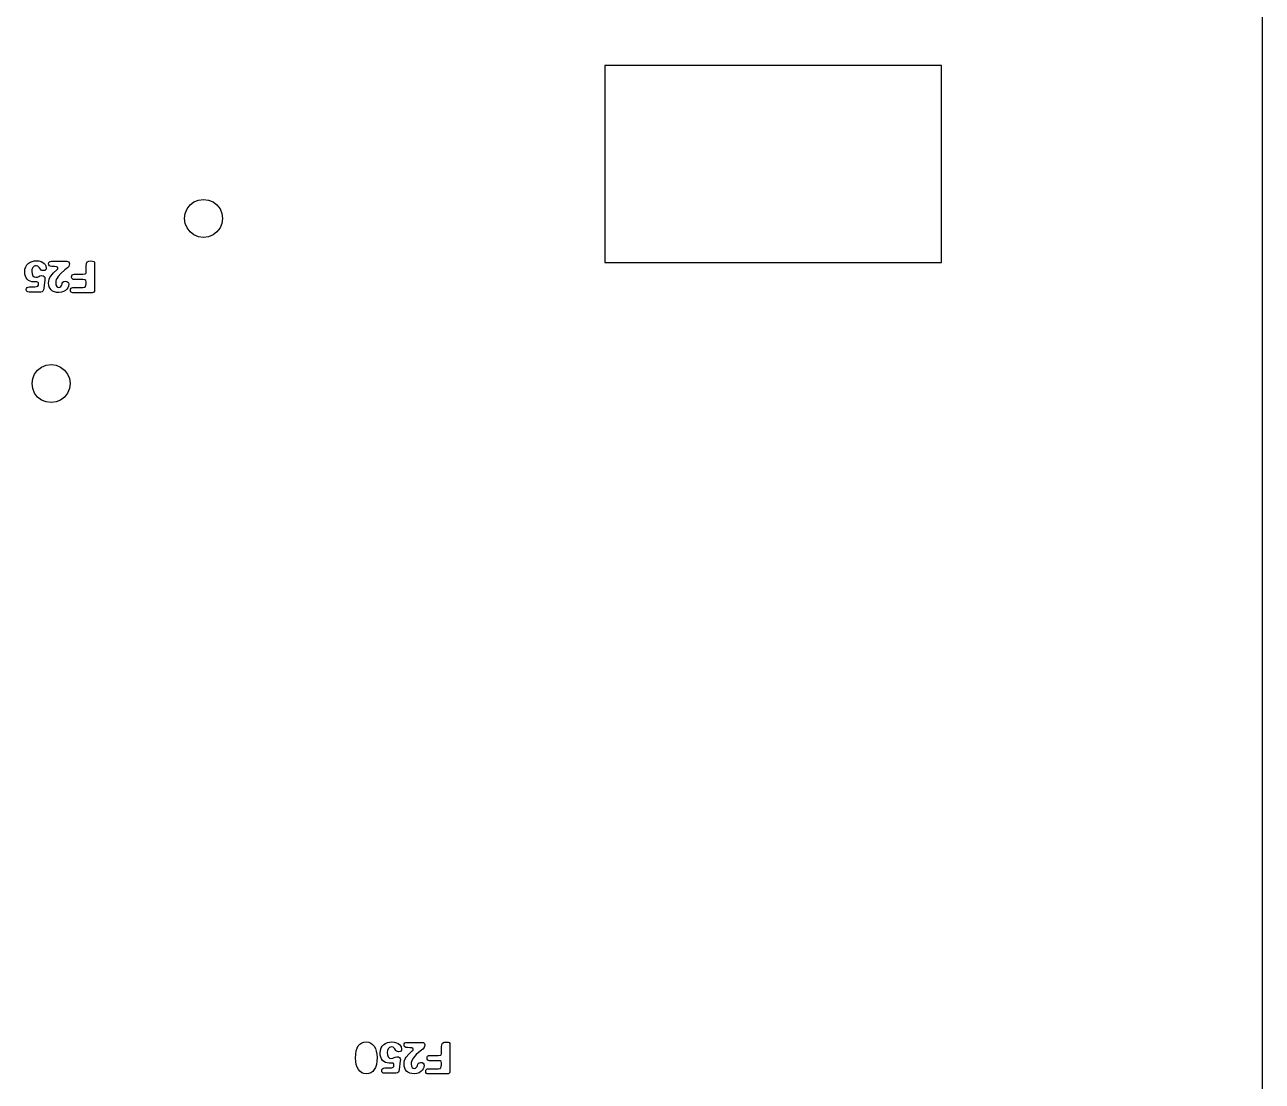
# Model space of a CAD drawing. Header units: metres. Extents: x 2364 to 2718, y 474 to 796.
# Drawn here: x 2620.6 to 2718.1, y 557.6 to 640.7 of the extents above; entities that cross this region are included whole.
import ezdxf

# ---------------------------------------------------------------- set-up
doc = ezdxf.new("R2010")
doc.units = ezdxf.units.M

msp = doc.modelspace()

# ---------------------------------------------------------------- linework, layer by layer
at = {"layer": 'COMPONENT2'}
for p, q in [((2646.745, 559.945, 0.01), (2646.812, 560.164, 0.01)), ((2646.812, 560.164, 0.01), (2646.905, 560.34, 0.01)), ((2646.905, 560.34, 0.01), (2647.024, 560.476, 0.01)), ((2647.024, 560.476, 0.01), (2647.171, 560.572, 0.01)), ((2647.171, 560.572, 0.01), (2647.343, 560.63, 0.01)), ((2647.343, 560.63, 0.01), (2647.543, 560.65, 0.01)), ((2647.543, 560.65, 0.01), (2647.722, 560.628, 0.01)), ((2647.722, 560.628, 0.01), (2647.885, 560.564, 0.01)), ((2647.885, 560.564, 0.01), (2648.03, 560.46, 0.01)), ((2648.03, 560.46, 0.01), (2648.151, 560.32, 0.01)), ((2648.151, 560.32, 0.01), (2648.249, 560.146, 0.01)), ((2648.249, 560.146, 0.01), (2648.323, 559.937, 0.01)), ((2648.643, 559.992, 0.01), (2648.701, 560.176, 0.01)), ((2648.701, 560.176, 0.01), (2648.791, 560.327, 0.01)), ((2648.791, 560.327, 0.01), (2648.905, 560.448, 0.01)), ((2648.905, 560.448, 0.01), (2649.041, 560.54, 0.01)), ((2649.041, 560.54, 0.01), (2649.196, 560.604, 0.01)), ((2649.196, 560.604, 0.01), (2649.363, 560.641, 0.01)), ((2649.366, 560.218, 0.01), (2649.258, 560.112, 0.01)), ((2649.363, 560.641, 0.01), (2649.533, 560.653, 0.01)), ((2649.436, 560.248, 0.01), (2649.366, 560.218, 0.01)), ((2649.518, 560.258, 0.01), (2649.436, 560.248, 0.01)), ((2649.645, 560.232, 0.01), (2649.518, 560.258, 0.01)), ((2649.533, 560.653, 0.01), (2649.738, 560.638, 0.01)), ((2649.715, 560.186, 0.01), (2649.645, 560.232, 0.01)), ((2649.782, 560.097, 0.01), (2649.715, 560.186, 0.01)), ((2649.738, 560.638, 0.01), (2649.905, 560.593, 0.01)), ((2649.905, 560.593, 0.01), (2650.039, 560.526, 0.01)), ((2650.039, 560.526, 0.01), (2650.143, 560.445, 0.01)), ((2650.143, 560.445, 0.01), (2650.22, 560.354, 0.01)), ((2650.22, 560.354, 0.01), (2650.272, 560.258, 0.01)), ((2650.272, 560.258, 0.01), (2650.31, 560.082, 0.01)), ((2650.505, 560.405, 0.01), (2650.521, 560.505, 0.01)), ((2650.52, 560.327, 0.01), (2650.505, 560.405, 0.01)), ((2650.562, 560.261, 0.01), (2650.52, 560.327, 0.01)), ((2650.521, 560.505, 0.01), (2650.566, 560.57, 0.01)), ((2650.642, 560.216, 0.01), (2650.562, 560.261, 0.01)), ((2650.566, 560.57, 0.01), (2650.636, 560.606, 0.01)), ((2650.636, 560.606, 0.01), (2650.725, 560.618, 0.01)), ((2650.769, 560.201, 0.01), (2650.642, 560.216, 0.01)), ((2650.725, 560.618, 0.01), (2651.941, 560.618, 0.01)), ((2650.972, 560.199, 0.01), (2650.769, 560.201, 0.01)), ((2651.115, 560.186, 0.01), (2650.972, 560.199, 0.01)), ((2651.201, 560.149, 0.01), (2651.115, 560.186, 0.01)), ((2651.23, 560.076, 0.01), (2651.201, 560.149, 0.01)), ((2651.941, 560.618, 0.01), (2652.026, 560.604, 0.01)), ((2652.086, 560.203, 0.01), (2651.98, 560.095, 0.01)), ((2652.026, 560.604, 0.01), (2652.088, 560.563, 0.01)), ((2652.13, 560.297, 0.01), (2652.086, 560.203, 0.01)), ((2652.088, 560.563, 0.01), (2652.126, 560.498, 0.01)), ((2652.126, 560.498, 0.01), (2652.139, 560.412, 0.01)), ((2652.139, 560.412, 0.01), (2652.13, 560.297, 0.01)), ((2653.456, 560.243, 0.01), (2653.478, 560.445, 0.01)), ((2653.467, 559.913, 0.01), (2653.456, 560.243, 0.01)), ((2653.478, 560.445, 0.01), (2653.546, 560.566, 0.01)), ((2653.546, 560.566, 0.01), (2653.663, 560.626, 0.01)), ((2653.663, 560.626, 0.01), (2653.833, 560.643, 0.01)), ((2653.833, 560.643, 0.01), (2653.97, 560.632, 0.01)), ((2653.97, 560.632, 0.01), (2654.057, 560.599, 0.01)), ((2654.057, 560.599, 0.01), (2654.104, 560.533, 0.01)), ((2654.104, 560.533, 0.01), (2654.119, 560.423, 0.01)), ((2654.119, 560.423, 0.01), (2654.119, 558.328, 0.01)), ((2646.692, 559.379, 0.01), (2646.706, 559.683, 0.01)), ((2646.707, 559.111, 0.01), (2646.692, 559.379, 0.01)), ((2646.706, 559.683, 0.01), (2646.745, 559.945, 0.01)), ((2648.323, 559.937, 0.01), (2648.37, 559.7, 0.01)), ((2648.37, 559.7, 0.01), (2648.386, 559.437, 0.01)), ((2648.386, 559.437, 0.01), (2648.372, 559.135, 0.01)), ((2648.624, 559.775, 0.01), (2648.643, 559.992, 0.01)), ((2648.637, 559.603, 0.01), (2648.624, 559.775, 0.01)), ((2648.677, 559.449, 0.01), (2648.637, 559.603, 0.01)), ((2648.741, 559.313, 0.01), (2648.677, 559.449, 0.01)), ((2648.824, 559.198, 0.01), (2648.741, 559.313, 0.01)), ((2648.927, 559.106, 0.01), (2648.824, 559.198, 0.01)), ((2649.194, 559.967, 0.01), (2649.174, 559.812, 0.01)), ((2649.174, 559.812, 0.01), (2649.197, 559.626, 0.01)), ((2649.258, 560.112, 0.01), (2649.194, 559.967, 0.01)), ((2649.197, 559.626, 0.01), (2649.266, 559.479, 0.01)), ((2649.266, 559.479, 0.01), (2649.367, 559.383, 0.01)), ((2649.367, 559.383, 0.01), (2649.489, 559.351, 0.01)), ((2649.489, 559.351, 0.01), (2649.628, 559.371, 0.01)), ((2649.628, 559.371, 0.01), (2649.722, 559.417, 0.01)), ((2649.722, 559.417, 0.01), (2649.81, 559.462, 0.01)), ((2649.857, 559.985, 0.01), (2649.782, 560.097, 0.01)), ((2649.81, 559.462, 0.01), (2649.929, 559.483, 0.01)), ((2649.918, 559.921, 0.01), (2649.857, 559.985, 0.01)), ((2649.984, 559.891, 0.01), (2649.918, 559.921, 0.01)), ((2649.929, 559.483, 0.01), (2650.068, 559.468, 0.01)), ((2650.076, 559.884, 0.01), (2649.984, 559.891, 0.01)), ((2650.068, 559.468, 0.01), (2650.154, 559.426, 0.01)), ((2650.201, 559.897, 0.01), (2650.076, 559.884, 0.01)), ((2650.207, 559.16, 0.01), (2650.134, 558.492, 0.01)), ((2650.154, 559.426, 0.01), (2650.2, 559.357, 0.01)), ((2650.2, 559.357, 0.01), (2650.215, 559.263, 0.01)), ((2650.27, 559.935, 0.01), (2650.201, 559.897, 0.01)), ((2650.215, 559.215, 0.01), (2650.207, 559.16, 0.01)), ((2650.215, 559.263, 0.01), (2650.215, 559.215, 0.01)), ((2650.3, 559.998, 0.01), (2650.27, 559.935, 0.01)), ((2650.31, 560.082, 0.01), (2650.3, 559.998, 0.01)), ((2650.516, 559.047, 0.01), (2650.548, 559.195, 0.01)), ((2650.548, 559.195, 0.01), (2650.6, 559.328, 0.01)), ((2650.6, 559.328, 0.01), (2650.672, 559.453, 0.01)), ((2650.672, 559.453, 0.01), (2650.877, 559.691, 0.01)), ((2650.877, 559.691, 0.01), (2651.157, 559.944, 0.01)), ((2651.107, 559.165, 0.01), (2651.073, 559.045, 0.01)), ((2651.164, 559.284, 0.01), (2651.107, 559.165, 0.01)), ((2651.157, 559.944, 0.01), (2651.216, 560.012, 0.01)), ((2651.243, 559.403, 0.01), (2651.164, 559.284, 0.01)), ((2651.216, 560.012, 0.01), (2651.23, 560.076, 0.01)), ((2651.468, 559.652, 0.01), (2651.243, 559.403, 0.01)), ((2651.78, 559.929, 0.01), (2651.468, 559.652, 0.01)), ((2651.98, 560.095, 0.01), (2651.78, 559.929, 0.01)), ((2652.316, 559.382, 0.01), (2652.328, 559.468, 0.01)), ((2652.33, 559.288, 0.01), (2652.316, 559.382, 0.01)), ((2652.328, 559.468, 0.01), (2652.364, 559.535, 0.01)), ((2652.373, 559.225, 0.01), (2652.33, 559.288, 0.01)), ((2652.364, 559.535, 0.01), (2652.423, 559.579, 0.01)), ((2652.435, 559.189, 0.01), (2652.373, 559.225, 0.01)), ((2652.423, 559.579, 0.01), (2652.507, 559.594, 0.01)), ((2652.507, 559.177, 0.01), (2652.435, 559.189, 0.01)), ((2652.507, 559.594, 0.01), (2653.196, 559.594, 0.01)), ((2653.196, 559.177, 0.01), (2652.507, 559.177, 0.01)), ((2653.196, 559.594, 0.01), (2653.392, 559.62, 0.01)), ((2653.346, 559.161, 0.01), (2653.196, 559.177, 0.01)), ((2653.421, 559.104, 0.01), (2653.346, 559.161, 0.01)), ((2653.392, 559.62, 0.01), (2653.438, 559.656, 0.01)), ((2653.438, 559.656, 0.01), (2653.463, 559.715, 0.01)), ((2653.463, 559.715, 0.01), (2653.467, 559.913, 0.01)), ((2646.751, 558.87, 0.01), (2646.707, 559.111, 0.01)), ((2646.822, 558.659, 0.01), (2646.751, 558.87, 0.01)), ((2646.918, 558.481, 0.01), (2646.822, 558.659, 0.01)), ((2647.038, 558.339, 0.01), (2646.918, 558.481, 0.01)), ((2647.182, 558.232, 0.01), (2647.038, 558.339, 0.01)), ((2647.347, 558.166, 0.01), (2647.182, 558.232, 0.01)), ((2647.895, 558.226, 0.01), (2647.725, 558.165, 0.01)), ((2648.041, 558.327, 0.01), (2647.895, 558.226, 0.01)), ((2648.164, 558.469, 0.01), (2648.041, 558.327, 0.01)), ((2648.261, 558.651, 0.01), (2648.164, 558.469, 0.01)), ((2648.33, 558.873, 0.01), (2648.261, 558.651, 0.01)), ((2648.372, 559.135, 0.01), (2648.33, 558.873, 0.01)), ((2648.749, 558.381, 0.01), (2648.766, 558.477, 0.01)), ((2648.763, 558.298, 0.01), (2648.749, 558.381, 0.01)), ((2648.804, 558.239, 0.01), (2648.763, 558.298, 0.01)), ((2648.766, 558.477, 0.01), (2648.817, 558.546, 0.01)), ((2648.873, 558.203, 0.01), (2648.804, 558.239, 0.01)), ((2648.817, 558.546, 0.01), (2648.898, 558.587, 0.01)), ((2648.969, 558.191, 0.01), (2648.873, 558.203, 0.01)), ((2648.898, 558.587, 0.01), (2649.005, 558.601, 0.01)), ((2649.051, 559.039, 0.01), (2648.927, 559.106, 0.01)), ((2649.878, 558.191, 0.01), (2648.969, 558.191, 0.01)), ((2649.005, 558.601, 0.01), (2649.416, 558.601, 0.01)), ((2649.191, 558.997, 0.01), (2649.051, 559.039, 0.01)), ((2649.343, 558.984, 0.01), (2649.191, 558.997, 0.01)), ((2649.441, 558.987, 0.01), (2649.343, 558.984, 0.01)), ((2649.416, 558.601, 0.01), (2649.547, 558.616, 0.01)), ((2649.57, 558.991, 0.01), (2649.441, 558.987, 0.01)), ((2649.547, 558.616, 0.01), (2649.641, 558.662, 0.01)), ((2649.641, 558.979, 0.01), (2649.57, 558.991, 0.01)), ((2649.685, 558.945, 0.01), (2649.641, 558.979, 0.01)), ((2649.641, 558.662, 0.01), (2649.698, 558.726, 0.01)), ((2649.709, 558.886, 0.01), (2649.685, 558.945, 0.01)), ((2649.698, 558.726, 0.01), (2649.716, 558.8, 0.01)), ((2649.716, 558.8, 0.01), (2649.709, 558.886, 0.01)), ((2649.988, 558.21, 0.01), (2649.878, 558.191, 0.01)), ((2650.061, 558.266, 0.01), (2649.988, 558.21, 0.01)), ((2650.107, 558.36, 0.01), (2650.061, 558.266, 0.01)), ((2650.134, 558.492, 0.01), (2650.107, 558.36, 0.01)), ((2650.505, 558.881, 0.01), (2650.516, 559.047, 0.01)), ((2650.518, 558.732, 0.01), (2650.505, 558.881, 0.01)), ((2650.557, 558.593, 0.01), (2650.518, 558.732, 0.01)), ((2650.62, 558.468, 0.01), (2650.557, 558.593, 0.01)), ((2650.707, 558.361, 0.01), (2650.62, 558.468, 0.01)), ((2650.818, 558.272, 0.01), (2650.707, 558.361, 0.01)), ((2650.954, 558.205, 0.01), (2650.818, 558.272, 0.01)), ((2651.114, 558.162, 0.01), (2650.954, 558.205, 0.01)), ((2651.073, 559.045, 0.01), (2651.062, 558.924, 0.01)), ((2651.062, 558.924, 0.01), (2651.084, 558.75, 0.01)), ((2651.084, 558.75, 0.01), (2651.143, 558.637, 0.01)), ((2651.143, 558.637, 0.01), (2651.223, 558.576, 0.01)), ((2651.223, 558.576, 0.01), (2651.311, 558.558, 0.01)), ((2651.311, 558.558, 0.01), (2651.399, 558.576, 0.01)), ((2651.399, 558.576, 0.01), (2651.472, 558.629, 0.01)), ((2651.472, 558.629, 0.01), (2651.527, 558.709, 0.01)), ((2651.685, 558.229, 0.01), (2651.511, 558.168, 0.01)), ((2651.527, 558.709, 0.01), (2651.56, 558.807, 0.01)), ((2651.56, 558.807, 0.01), (2651.582, 558.891, 0.01)), ((2651.582, 558.891, 0.01), (2651.623, 558.965, 0.01)), ((2651.623, 558.965, 0.01), (2651.691, 559.016, 0.01)), ((2651.823, 558.316, 0.01), (2651.685, 558.229, 0.01)), ((2651.691, 559.016, 0.01), (2651.795, 559.034, 0.01)), ((2651.795, 559.034, 0.01), (2651.926, 559.02, 0.01)), ((2651.931, 558.419, 0.01), (2651.823, 558.316, 0.01)), ((2651.926, 559.02, 0.01), (2652.02, 558.977, 0.01)), ((2652.008, 558.53, 0.01), (2651.931, 558.419, 0.01)), ((2652.059, 558.642, 0.01), (2652.008, 558.53, 0.01)), ((2652.02, 558.977, 0.01), (2652.077, 558.91, 0.01)), ((2652.096, 558.822, 0.01), (2652.059, 558.642, 0.01)), ((2652.077, 558.91, 0.01), (2652.096, 558.822, 0.01)), ((2652.221, 558.328, 0.01), (2652.233, 558.417, 0.01)), ((2652.235, 558.241, 0.01), (2652.221, 558.328, 0.01)), ((2652.233, 558.417, 0.01), (2652.269, 558.487, 0.01)), ((2652.278, 558.18, 0.01), (2652.235, 558.241, 0.01)), ((2652.269, 558.487, 0.01), (2652.328, 558.532, 0.01)), ((2652.328, 558.532, 0.01), (2652.411, 558.547, 0.01)), ((2652.411, 558.547, 0.01), (2653.196, 558.547, 0.01)), ((2653.196, 558.547, 0.01), (2653.335, 558.565, 0.01)), ((2653.335, 558.565, 0.01), (2653.41, 558.62, 0.01)), ((2653.41, 558.62, 0.01), (2653.441, 558.714, 0.01)), ((2653.447, 559.001, 0.01), (2653.421, 559.104, 0.01)), ((2653.441, 558.714, 0.01), (2653.449, 558.844, 0.01)), ((2653.449, 558.844, 0.01), (2653.447, 559.001, 0.01)), ((2654.066, 558.191, 0.01), (2654.007, 558.145, 0.01)), ((2654.106, 558.255, 0.01), (2654.066, 558.191, 0.01)), ((2654.119, 558.328, 0.01), (2654.106, 558.255, 0.01)), ((2647.532, 558.144, 0.01), (2647.347, 558.166, 0.01)), ((2647.725, 558.165, 0.01), (2647.532, 558.144, 0.01)), ((2651.297, 558.148, 0.01), (2651.114, 558.162, 0.01)), ((2651.511, 558.168, 0.01), (2651.297, 558.148, 0.01)), ((2652.34, 558.142, 0.01), (2652.278, 558.18, 0.01)), ((2652.411, 558.13, 0.01), (2652.34, 558.142, 0.01)), ((2653.936, 558.13, 0.01), (2652.411, 558.13, 0.01)), ((2654.007, 558.145, 0.01), (2653.936, 558.13, 0.01))]:
    msp.add_line(p, q, dxfattribs=at)
at = {"layer": 'COMPONENT4'}
for p, q in [((2620.669, 621.489, 0.005), (2620.726, 621.672, 0.005)), ((2620.726, 621.672, 0.005), (2620.816, 621.824, 0.005)), ((2620.816, 621.824, 0.005), (2620.93, 621.945, 0.005)), ((2620.93, 621.945, 0.005), (2621.066, 622.037, 0.005)), ((2621.066, 622.037, 0.005), (2621.221, 622.101, 0.005)), ((2621.284, 621.608, 0.005), (2621.219, 621.464, 0.005)), ((2621.221, 622.101, 0.005), (2621.388, 622.138, 0.005)), ((2621.392, 621.714, 0.005), (2621.284, 621.608, 0.005)), ((2621.388, 622.138, 0.005), (2621.558, 622.15, 0.005)), ((2621.462, 621.745, 0.005), (2621.392, 621.714, 0.005)), ((2621.544, 621.755, 0.005), (2621.462, 621.745, 0.005)), ((2621.67, 621.729, 0.005), (2621.544, 621.755, 0.005)), ((2621.558, 622.15, 0.005), (2621.763, 622.135, 0.005)), ((2621.74, 621.682, 0.005), (2621.67, 621.729, 0.005)), ((2621.808, 621.593, 0.005), (2621.74, 621.682, 0.005)), ((2621.763, 622.135, 0.005), (2621.93, 622.09, 0.005)), ((2621.883, 621.482, 0.005), (2621.808, 621.593, 0.005)), ((2621.93, 622.09, 0.005), (2622.064, 622.022, 0.005)), ((2622.064, 622.022, 0.005), (2622.169, 621.941, 0.005)), ((2622.169, 621.941, 0.005), (2622.246, 621.851, 0.005)), ((2622.246, 621.851, 0.005), (2622.297, 621.755, 0.005)), ((2622.297, 621.755, 0.005), (2622.335, 621.579, 0.005)), ((2622.335, 621.579, 0.005), (2622.325, 621.494, 0.005)), ((2622.531, 621.902, 0.005), (2622.546, 622.002, 0.005)), ((2622.545, 621.824, 0.005), (2622.531, 621.902, 0.005)), ((2622.587, 621.758, 0.005), (2622.545, 621.824, 0.005)), ((2622.546, 622.002, 0.005), (2622.591, 622.067, 0.005)), ((2622.668, 621.712, 0.005), (2622.587, 621.758, 0.005)), ((2622.591, 622.067, 0.005), (2622.661, 622.102, 0.005)), ((2622.661, 622.102, 0.005), (2622.751, 622.114, 0.005)), ((2622.794, 621.697, 0.005), (2622.668, 621.712, 0.005)), ((2622.751, 622.114, 0.005), (2623.967, 622.114, 0.005)), ((2622.997, 621.696, 0.005), (2622.794, 621.697, 0.005)), ((2623.14, 621.683, 0.005), (2622.997, 621.696, 0.005)), ((2623.226, 621.646, 0.005), (2623.14, 621.683, 0.005)), ((2623.182, 621.441, 0.005), (2623.241, 621.509, 0.005)), ((2623.256, 621.573, 0.005), (2623.226, 621.646, 0.005)), ((2623.241, 621.509, 0.005), (2623.256, 621.573, 0.005)), ((2624.005, 621.592, 0.005), (2623.806, 621.425, 0.005)), ((2623.967, 622.114, 0.005), (2624.051, 622.101, 0.005)), ((2624.111, 621.7, 0.005), (2624.005, 621.592, 0.005)), ((2624.051, 622.101, 0.005), (2624.113, 622.059, 0.005)), ((2624.155, 621.794, 0.005), (2624.111, 621.7, 0.005)), ((2624.113, 622.059, 0.005), (2624.152, 621.994, 0.005)), ((2624.152, 621.994, 0.005), (2624.165, 621.909, 0.005)), ((2624.165, 621.909, 0.005), (2624.155, 621.794, 0.005)), ((2625.481, 621.74, 0.005), (2625.503, 621.941, 0.005)), ((2625.492, 621.41, 0.005), (2625.481, 621.74, 0.005)), ((2625.503, 621.941, 0.005), (2625.571, 622.062, 0.005)), ((2625.571, 622.062, 0.005), (2625.688, 622.123, 0.005)), ((2625.688, 622.123, 0.005), (2625.859, 622.139, 0.005)), ((2625.859, 622.139, 0.005), (2625.995, 622.128, 0.005)), ((2625.995, 622.128, 0.005), (2626.082, 622.095, 0.005)), ((2626.082, 622.095, 0.005), (2626.129, 622.03, 0.005)), ((2626.129, 622.03, 0.005), (2626.145, 621.92, 0.005)), ((2626.145, 621.92, 0.005), (2626.145, 619.825, 0.005)), ((2620.65, 621.271, 0.005), (2620.669, 621.489, 0.005)), ((2620.663, 621.1, 0.005), (2620.65, 621.271, 0.005)), ((2620.703, 620.945, 0.005), (2620.663, 621.1, 0.005)), ((2620.766, 620.81, 0.005), (2620.703, 620.945, 0.005)), ((2620.849, 620.695, 0.005), (2620.766, 620.81, 0.005)), ((2620.953, 620.603, 0.005), (2620.849, 620.695, 0.005)), ((2621.076, 620.535, 0.005), (2620.953, 620.603, 0.005)), ((2621.216, 620.494, 0.005), (2621.076, 620.535, 0.005)), ((2621.219, 621.464, 0.005), (2621.199, 621.308, 0.005)), ((2621.199, 621.308, 0.005), (2621.222, 621.123, 0.005)), ((2621.222, 621.123, 0.005), (2621.291, 620.975, 0.005)), ((2621.291, 620.975, 0.005), (2621.393, 620.879, 0.005)), ((2621.393, 620.879, 0.005), (2621.514, 620.847, 0.005)), ((2621.514, 620.847, 0.005), (2621.654, 620.867, 0.005)), ((2621.654, 620.867, 0.005), (2621.747, 620.913, 0.005)), ((2621.747, 620.913, 0.005), (2621.835, 620.959, 0.005)), ((2621.835, 620.959, 0.005), (2621.954, 620.979, 0.005)), ((2621.943, 621.417, 0.005), (2621.883, 621.482, 0.005)), ((2622.009, 621.388, 0.005), (2621.943, 621.417, 0.005)), ((2621.954, 620.979, 0.005), (2622.093, 620.965, 0.005)), ((2622.101, 621.381, 0.005), (2622.009, 621.388, 0.005)), ((2622.093, 620.965, 0.005), (2622.18, 620.922, 0.005)), ((2622.226, 621.394, 0.005), (2622.101, 621.381, 0.005)), ((2622.233, 620.656, 0.005), (2622.16, 619.989, 0.005)), ((2622.18, 620.922, 0.005), (2622.225, 620.853, 0.005)), ((2622.225, 620.853, 0.005), (2622.24, 620.759, 0.005)), ((2622.295, 621.432, 0.005), (2622.226, 621.394, 0.005)), ((2622.24, 620.712, 0.005), (2622.233, 620.656, 0.005)), ((2622.24, 620.759, 0.005), (2622.24, 620.712, 0.005)), ((2622.325, 621.494, 0.005), (2622.295, 621.432, 0.005)), ((2622.531, 620.378, 0.005), (2622.541, 620.544, 0.005)), ((2622.541, 620.544, 0.005), (2622.573, 620.691, 0.005)), ((2622.573, 620.691, 0.005), (2622.625, 620.825, 0.005)), ((2622.625, 620.825, 0.005), (2622.697, 620.95, 0.005)), ((2622.697, 620.95, 0.005), (2622.902, 621.188, 0.005)), ((2622.902, 621.188, 0.005), (2623.182, 621.441, 0.005)), ((2623.099, 620.542, 0.005), (2623.087, 620.421, 0.005)), ((2623.133, 620.662, 0.005), (2623.099, 620.542, 0.005)), ((2623.189, 620.781, 0.005), (2623.133, 620.662, 0.005)), ((2623.269, 620.899, 0.005), (2623.189, 620.781, 0.005)), ((2623.494, 621.149, 0.005), (2623.269, 620.899, 0.005)), ((2623.806, 621.425, 0.005), (2623.494, 621.149, 0.005)), ((2623.716, 620.513, 0.005), (2623.82, 620.531, 0.005)), ((2623.82, 620.531, 0.005), (2623.952, 620.517, 0.005)), ((2624.341, 620.879, 0.005), (2624.353, 620.965, 0.005)), ((2624.356, 620.784, 0.005), (2624.341, 620.879, 0.005)), ((2624.353, 620.965, 0.005), (2624.389, 621.032, 0.005)), ((2624.398, 620.721, 0.005), (2624.356, 620.784, 0.005)), ((2624.389, 621.032, 0.005), (2624.449, 621.076, 0.005)), ((2624.46, 620.686, 0.005), (2624.398, 620.721, 0.005)), ((2624.449, 621.076, 0.005), (2624.532, 621.091, 0.005)), ((2624.532, 620.674, 0.005), (2624.46, 620.686, 0.005)), ((2624.532, 621.091, 0.005), (2625.221, 621.091, 0.005)), ((2625.221, 620.674, 0.005), (2624.532, 620.674, 0.005)), ((2625.221, 621.091, 0.005), (2625.417, 621.116, 0.005)), ((2625.371, 620.657, 0.005), (2625.221, 620.674, 0.005)), ((2625.447, 620.601, 0.005), (2625.371, 620.657, 0.005)), ((2625.417, 621.116, 0.005), (2625.463, 621.153, 0.005)), ((2625.472, 620.498, 0.005), (2625.447, 620.601, 0.005)), ((2625.463, 621.153, 0.005), (2625.489, 621.212, 0.005)), ((2625.489, 621.212, 0.005), (2625.492, 621.41, 0.005)), ((2620.774, 619.878, 0.005), (2620.791, 619.974, 0.005)), ((2620.788, 619.795, 0.005), (2620.774, 619.878, 0.005)), ((2620.829, 619.735, 0.005), (2620.788, 619.795, 0.005)), ((2620.791, 619.974, 0.005), (2620.842, 620.043, 0.005)), ((2620.898, 619.7, 0.005), (2620.829, 619.735, 0.005)), ((2620.842, 620.043, 0.005), (2620.923, 620.084, 0.005)), ((2620.994, 619.688, 0.005), (2620.898, 619.7, 0.005)), ((2620.923, 620.084, 0.005), (2621.031, 620.098, 0.005)), ((2621.903, 619.688, 0.005), (2620.994, 619.688, 0.005)), ((2621.031, 620.098, 0.005), (2621.441, 620.098, 0.005)), ((2621.368, 620.48, 0.005), (2621.216, 620.494, 0.005)), ((2621.467, 620.484, 0.005), (2621.368, 620.48, 0.005)), ((2621.441, 620.098, 0.005), (2621.573, 620.113, 0.005)), ((2621.595, 620.488, 0.005), (2621.467, 620.484, 0.005)), ((2621.573, 620.113, 0.005), (2621.667, 620.158, 0.005)), ((2621.666, 620.476, 0.005), (2621.595, 620.488, 0.005)), ((2621.711, 620.442, 0.005), (2621.666, 620.476, 0.005)), ((2621.667, 620.158, 0.005), (2621.723, 620.223, 0.005)), ((2621.734, 620.382, 0.005), (2621.711, 620.442, 0.005)), ((2621.723, 620.223, 0.005), (2621.742, 620.296, 0.005)), ((2621.742, 620.296, 0.005), (2621.734, 620.382, 0.005)), ((2622.013, 619.707, 0.005), (2621.903, 619.688, 0.005)), ((2622.086, 619.763, 0.005), (2622.013, 619.707, 0.005)), ((2622.132, 619.857, 0.005), (2622.086, 619.763, 0.005)), ((2622.16, 619.989, 0.005), (2622.132, 619.857, 0.005)), ((2622.544, 620.229, 0.005), (2622.531, 620.378, 0.005)), ((2622.582, 620.09, 0.005), (2622.544, 620.229, 0.005)), ((2622.645, 619.965, 0.005), (2622.582, 620.09, 0.005)), ((2622.732, 619.857, 0.005), (2622.645, 619.965, 0.005)), ((2622.843, 619.769, 0.005), (2622.732, 619.857, 0.005)), ((2622.979, 619.702, 0.005), (2622.843, 619.769, 0.005)), ((2623.139, 619.659, 0.005), (2622.979, 619.702, 0.005)), ((2623.087, 620.421, 0.005), (2623.109, 620.247, 0.005)), ((2623.109, 620.247, 0.005), (2623.168, 620.133, 0.005)), ((2623.322, 619.645, 0.005), (2623.139, 619.659, 0.005)), ((2623.168, 620.133, 0.005), (2623.249, 620.073, 0.005)), ((2623.249, 620.073, 0.005), (2623.336, 620.055, 0.005)), ((2623.536, 619.665, 0.005), (2623.322, 619.645, 0.005)), ((2623.336, 620.055, 0.005), (2623.424, 620.072, 0.005)), ((2623.424, 620.072, 0.005), (2623.498, 620.126, 0.005)), ((2623.498, 620.126, 0.005), (2623.553, 620.206, 0.005)), ((2623.71, 619.725, 0.005), (2623.536, 619.665, 0.005)), ((2623.553, 620.206, 0.005), (2623.586, 620.304, 0.005)), ((2623.586, 620.304, 0.005), (2623.608, 620.388, 0.005)), ((2623.608, 620.388, 0.005), (2623.648, 620.461, 0.005)), ((2623.648, 620.461, 0.005), (2623.716, 620.513, 0.005)), ((2623.849, 619.813, 0.005), (2623.71, 619.725, 0.005)), ((2623.956, 619.916, 0.005), (2623.849, 619.813, 0.005)), ((2623.952, 620.517, 0.005), (2624.046, 620.474, 0.005)), ((2624.034, 620.026, 0.005), (2623.956, 619.916, 0.005)), ((2624.084, 620.139, 0.005), (2624.034, 620.026, 0.005)), ((2624.046, 620.474, 0.005), (2624.102, 620.407, 0.005)), ((2624.121, 620.318, 0.005), (2624.084, 620.139, 0.005)), ((2624.102, 620.407, 0.005), (2624.121, 620.318, 0.005)), ((2624.246, 619.824, 0.005), (2624.258, 619.914, 0.005)), ((2624.26, 619.738, 0.005), (2624.246, 619.824, 0.005)), ((2624.258, 619.914, 0.005), (2624.294, 619.983, 0.005)), ((2624.303, 619.676, 0.005), (2624.26, 619.738, 0.005)), ((2624.294, 619.983, 0.005), (2624.353, 620.029, 0.005)), ((2624.365, 619.639, 0.005), (2624.303, 619.676, 0.005)), ((2624.353, 620.029, 0.005), (2624.437, 620.044, 0.005)), ((2624.437, 619.627, 0.005), (2624.365, 619.639, 0.005)), ((2624.437, 620.044, 0.005), (2625.221, 620.044, 0.005)), ((2625.961, 619.627, 0.005), (2624.437, 619.627, 0.005)), ((2625.221, 620.044, 0.005), (2625.36, 620.062, 0.005)), ((2625.36, 620.062, 0.005), (2625.436, 620.117, 0.005)), ((2625.436, 620.117, 0.005), (2625.467, 620.21, 0.005)), ((2625.467, 620.21, 0.005), (2625.474, 620.34, 0.005)), ((2625.474, 620.34, 0.005), (2625.472, 620.498, 0.005)), ((2626.032, 619.642, 0.005), (2625.961, 619.627, 0.005)), ((2626.092, 619.687, 0.005), (2626.032, 619.642, 0.005)), ((2626.131, 619.752, 0.005), (2626.092, 619.687, 0.005)), ((2626.145, 619.825, 0.005), (2626.131, 619.752, 0.005))]:
    msp.add_line(p, q, dxfattribs=at)
at = {"layer": 'GROUP1'}
for p, q in [((2633.423, 626.233, 0.011), (2633.662, 626.544, 0.011)), ((2633.662, 626.544, 0.011), (2633.972, 626.782, 0.011)), ((2633.972, 626.782, 0.011), (2634.334, 626.932, 0.011)), ((2634.334, 626.932, 0.011), (2634.722, 626.983, 0.011)), ((2634.722, 626.983, 0.011), (2635.111, 626.932, 0.011)), ((2635.111, 626.932, 0.011), (2635.472, 626.782, 0.011)), ((2635.472, 626.782, 0.011), (2635.783, 626.544, 0.011)), ((2635.783, 626.544, 0.011), (2636.021, 626.233, 0.011)), ((2633.222, 625.483, 0.011), (2633.273, 625.872, 0.011)), ((2633.273, 625.095, 0.011), (2633.222, 625.483, 0.011)), ((2633.273, 625.872, 0.011), (2633.423, 626.233, 0.011)), ((2636.021, 626.233, 0.011), (2636.171, 625.872, 0.011)), ((2636.171, 625.872, 0.011), (2636.222, 625.483, 0.011)), ((2636.222, 625.483, 0.011), (2636.171, 625.095, 0.011)), ((2633.423, 624.733, 0.011), (2633.273, 625.095, 0.011)), ((2633.662, 624.423, 0.011), (2633.423, 624.733, 0.011)), ((2633.972, 624.184, 0.011), (2633.662, 624.423, 0.011)), ((2635.783, 624.423, 0.011), (2635.472, 624.184, 0.011)), ((2636.021, 624.733, 0.011), (2635.783, 624.423, 0.011)), ((2636.171, 625.095, 0.011), (2636.021, 624.733, 0.011)), ((2634.334, 624.034, 0.011), (2633.972, 624.184, 0.011)), ((2634.722, 623.983, 0.011), (2634.334, 624.034, 0.011)), ((2635.111, 624.034, 0.011), (2634.722, 623.983, 0.011)), ((2635.472, 624.184, 0.011), (2635.111, 624.034, 0.011)), ((2621.662, 613.544, 0.011), (2621.972, 613.782, 0.011)), ((2621.972, 613.782, 0.011), (2622.334, 613.932, 0.011)), ((2622.334, 613.932, 0.011), (2622.722, 613.983, 0.011)), ((2622.722, 613.983, 0.011), (2623.111, 613.932, 0.011)), ((2623.111, 613.932, 0.011), (2623.472, 613.782, 0.011)), ((2623.472, 613.782, 0.011), (2623.783, 613.544, 0.011)), ((2621.222, 612.483, 0.011), (2621.273, 612.872, 0.011)), ((2621.273, 612.872, 0.011), (2621.423, 613.233, 0.011)), ((2621.423, 613.233, 0.011), (2621.662, 613.544, 0.011)), ((2623.783, 613.544, 0.011), (2624.021, 613.233, 0.011)), ((2624.021, 613.233, 0.011), (2624.171, 612.872, 0.011)), ((2624.171, 612.872, 0.011), (2624.222, 612.483, 0.011)), ((2621.273, 612.095, 0.011), (2621.222, 612.483, 0.011)), ((2621.423, 611.733, 0.011), (2621.273, 612.095, 0.011)), ((2624.171, 612.095, 0.011), (2624.021, 611.733, 0.011)), ((2624.222, 612.483, 0.011), (2624.171, 612.095, 0.011)), ((2621.662, 611.423, 0.011), (2621.423, 611.733, 0.011)), ((2621.972, 611.184, 0.011), (2621.662, 611.423, 0.011)), ((2622.334, 611.034, 0.011), (2621.972, 611.184, 0.011)), ((2622.722, 610.983, 0.011), (2622.334, 611.034, 0.011)), ((2623.111, 611.034, 0.011), (2622.722, 610.983, 0.011)), ((2623.472, 611.184, 0.011), (2623.111, 611.034, 0.011)), ((2623.783, 611.423, 0.011), (2623.472, 611.184, 0.011)), ((2624.021, 611.733, 0.011), (2623.783, 611.423, 0.011))]:
    msp.add_line(p, q, dxfattribs=at)
at = {"layer": 'Layer0'}
for p, q in [((2718.052, 755.261, 0.001), (2718.063, 516.261, 0.001)), ((2692.802, 637.511, 0.001), (2666.302, 637.511, 0.001)), ((2666.302, 637.511, 0.001), (2666.302, 622.011, 0.001)), ((2692.802, 622.011, 0.001), (2692.802, 637.511, 0.001)), ((2666.302, 622.011, 0.001), (2692.802, 622.011, 0.001))]:
    msp.add_line(p, q, dxfattribs=at)

doc.saveas('drawing.dxf')
